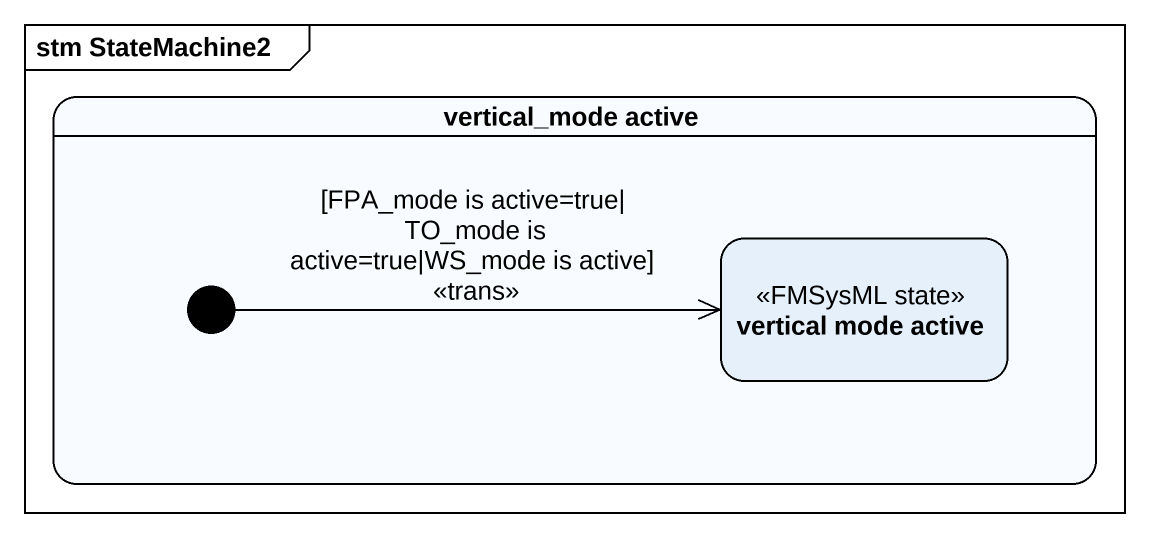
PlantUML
@startuml
mainframe stm StateMachine2
hide empty description
state "vertical_mode active" as vertical_mode_active {
  state "vertical mode active" as vertical_mode_active_2 <<FMSysML state>>
  [*] -right-> vertical_mode_active_2 : [FPA_mode is active=true| TO_mode is active=true|WS_mode is active]\n<<trans>>
}
@enduml
